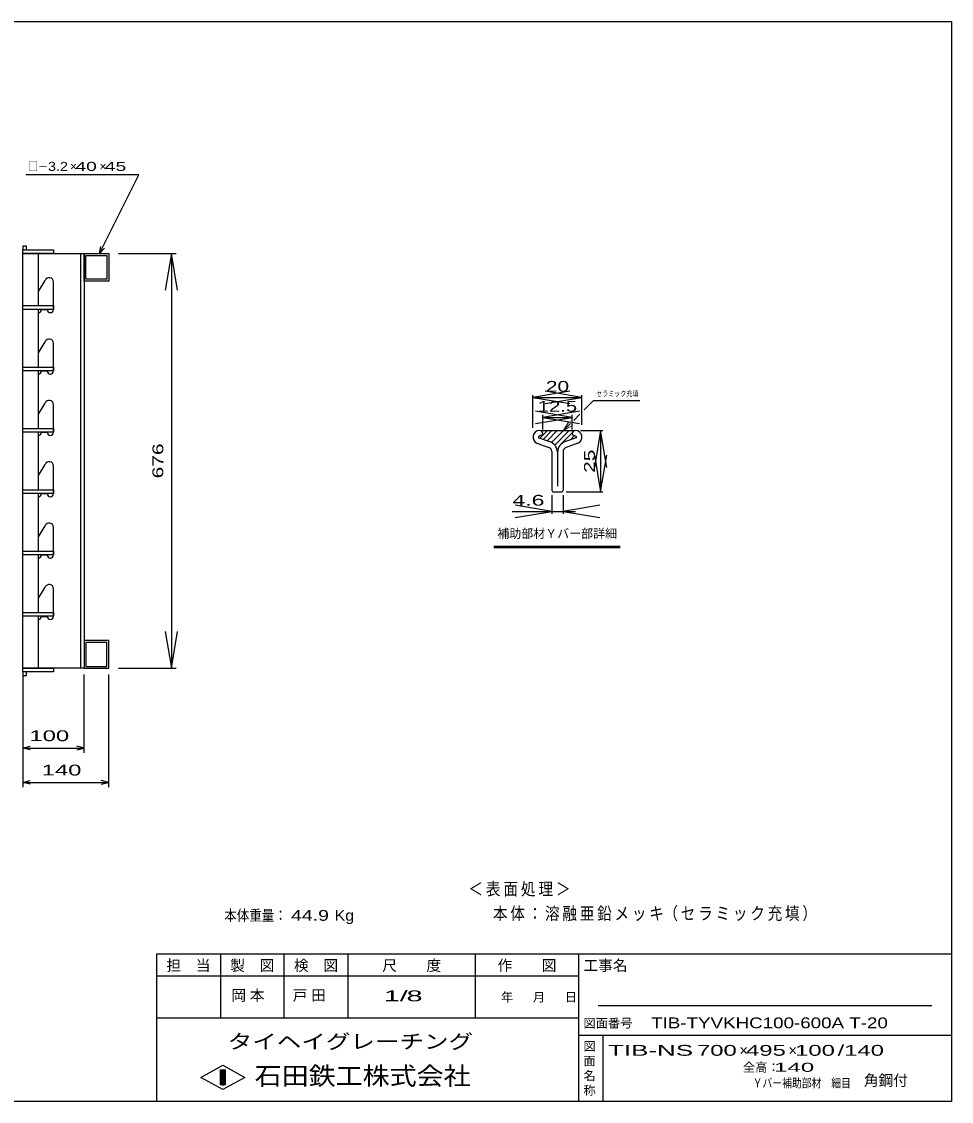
# Model space of a CAD drawing. Units: millimetres at full size, sheet at 1:8, with parts at other scales. Extents: x -1456 to 1389, y -1026 to 839.
# Drawn here: x -127 to 1389, y -921 to 839 of the extents above; entities that cross this region are included whole.
import ezdxf
from ezdxf.enums import TextEntityAlignment as Align

# ---------------------------------------------------------------- set-up
doc = ezdxf.new("R2010")
doc.units = ezdxf.units.MM
doc.header["$LTSCALE"] = 8
for name, color, linetype, lineweight in [('CADPAC_LAYER_0000', 150, 'Continuous', 25), ('CADPAC_LAYER_0016', 3, 'Continuous', 25), ('CADPAC_LAYER_0022', 4, 'Continuous', 25), ('CADPAC_LAYER_0080', 4, 'Continuous', 25), ('CADPAC_LAYER_0082', 4, 'Continuous', 25)]:
    doc.layers.add(name, color=color, linetype=linetype, lineweight=lineweight)
doc.styles.add('ベクトル', font='')
doc.styles.get('ベクトル').set_extended_font_data('ベクトル')

# ---------------------------------------------------------------- blocks, each defined once
blk = doc.blocks.new('open_arrow')
at = {"color": 0, "linetype": 'Continuous', "lineweight": -2}
blk.add_lwpolyline([(7.5, 1.25), (0, 0), (7.5, -1.25)], dxfattribs=at)

msp = doc.modelspace()

# ---------------------------------------------------------------- linework, layer by layer
at = {"layer": 'CADPAC_LAYER_0000'}
for p, q in [((-1379.2, 838.8), (1388.8, 838.8)), ((1388.8, 838.8), (1388.8, -921.2)), ((1388.8, -681.2), (92.8, -681.2)), ((92.8, -681.2), (92.8, -921.2)), ((196.8, -681.2), (196.8, -785.2)), ((300.8, -785.2), (300.8, -681.2)), ((404.8, -681.2), (404.8, -785.2)), ((612.8, -785.2), (612.8, -681.2)), ((780.8, -681.2), (780.8, -921.2)), ((780.8, -717.2), (92.8, -717.2)), ((1356.8, -765.2), (812.8, -765.2)), ((92.8, -785.2), (780.8, -785.2)), ((780.8, -813.2), (1388.8, -813.2)), ((820.8, -921.2), (820.8, -813.2)), ((164.8, -882), (200.8, -862)), ((200.8, -862), (236.8, -882)), ((196.8, -870), (204.8, -870)), ((196.8, -894), (196.8, -870)), ((196.8, -870), (198.4, -870)), ((198.4, -870), (198.4, -894)), ((200, -894), (200, -870)), ((200, -870), (201.6, -870)), ((201.6, -870), (201.6, -894)), ((203.2, -894), (203.2, -870)), ((203.2, -870), (204.8, -870)), ((204.8, -870), (204.8, -894)), ((204.8, -870), (204.8, -894)), ((200.8, -902), (164.8, -882)), ((204.8, -894), (196.8, -894)), ((198.4, -894), (200, -894)), ((236.8, -882), (200.8, -902)), ((201.6, -894), (203.2, -894)), ((1388.8, -921.2), (-1379.2, -921.2))]:
    msp.add_line(p, q, dxfattribs=at)
at = {"layer": 'CADPAC_LAYER_0016'}
for p, q in [((-125.3, 472.8), (-125.3, 466.8)), ((-119.3, 472.8), (-125.3, 472.8)), ((-125.3, 466.8), (-75.3, 466.8)), ((-125.3, 460.8), (-125.3, 466.8)), ((-125.3, 466.8), (-119.3, 466.8)), ((-75.3, 460.8), (-125.3, 460.8)), ((-125.3, 460.8), (-25.3, 460.8)), ((-125.3, -215.2), (-125.3, 460.8)), ((-119.3, 466.8), (-119.3, 472.8)), ((-100.3, 460.8), (-100.3, 375.8)), ((-75.3, 466.8), (-75.3, 460.8)), ((-31.3, 460.8), (-31.3, -215.2)), ((-25.3, 460.8), (-25.3, -215.2)), ((-25.3, 460.8), (14.7, 460.8)), ((-25.3, 415.8), (-25.3, 460.8)), ((-22.3, 457.8), (11.7, 457.8)), ((-22.3, 418.8), (-22.3, 457.8)), ((11.7, 457.8), (11.7, 418.8)), ((14.7, 460.8), (14.7, 415.8)), ((-99.8, 398.8), (-88.8, 416.8)), ((-75.222, 369.406), (-75.222, 414.406)), ((14.7, 415.8), (-25.3, 415.8)), ((11.7, 418.8), (-22.3, 418.8)), ((-125.3, 375.8), (-75.3, 375.8)), ((-125.3, 369.8), (-125.3, 375.8)), ((-75.3, 369.8), (-125.3, 369.8)), ((-100.3, 369.8), (-100.3, 275.8)), ((-75.3, 375.8), (-75.3, 369.8)), ((-95.222, 369.406), (-85.222, 369.406)), ((-99.8, 298.8), (-88.8, 316.8)), ((-75.222, 269.406), (-75.222, 314.406)), ((-125.3, 275.8), (-75.3, 275.8)), ((-125.3, 269.8), (-125.3, 275.8)), ((-75.3, 269.8), (-125.3, 269.8)), ((-100.3, 269.8), (-100.3, 175.8)), ((-95.222, 269.406), (-85.222, 269.406)), ((-75.3, 275.8), (-75.3, 269.8)), ((-99.8, 198.8), (-88.8, 216.8)), ((-75.222, 169.406), (-75.222, 214.406)), ((-125.3, 175.8), (-75.3, 175.8)), ((-125.3, 169.8), (-125.3, 175.8)), ((-75.3, 169.8), (-125.3, 169.8)), ((-100.3, 169.8), (-100.3, 75.8)), ((-95.222, 169.406), (-85.222, 169.406)), ((-75.3, 175.8), (-75.3, 169.8)), ((-99.8, 98.8), (-88.8, 116.8)), ((-75.222, 69.406), (-75.222, 114.406)), ((-125.3, 75.8), (-75.3, 75.8)), ((-125.3, 69.8), (-125.3, 75.8)), ((-75.3, 75.8), (-75.3, 69.8)), ((-75.3, 69.8), (-125.3, 69.8)), ((-100.3, 69.8), (-100.3, -24.2)), ((-95.222, 69.406), (-85.222, 69.406)), ((-99.8, -1.2), (-88.8, 16.8)), ((-75.222, -30.594), (-75.222, 14.406)), ((-125.3, -24.2), (-75.3, -24.2)), ((-125.3, -30.2), (-125.3, -24.2)), ((-75.3, -30.2), (-125.3, -30.2)), ((-100.3, -30.2), (-100.3, -124.2)), ((-95.222, -30.594), (-85.222, -30.594)), ((-75.3, -24.2), (-75.3, -30.2)), ((-99.8, -101.2), (-88.8, -83.2)), ((-75.222, -130.594), (-75.222, -85.594)), ((-125.3, -124.2), (-75.3, -124.2)), ((-125.3, -130.2), (-125.3, -124.2)), ((-75.3, -130.2), (-125.3, -130.2)), ((-100.3, -130.2), (-100.3, -215.2)), ((-95.222, -130.594), (-85.222, -130.594)), ((-75.3, -124.2), (-75.3, -130.2)), ((14.7, -170.2), (-25.3, -170.2)), ((-25.3, -170.2), (-25.3, -215.2)), ((11.7, -173.2), (-22.3, -173.2)), ((-22.3, -173.2), (-22.3, -212.2)), ((11.7, -212.2), (11.7, -173.2)), ((14.7, -215.2), (14.7, -170.2)), ((-125.3, -215.2), (-75.3, -215.2)), ((-125.3, -221.2), (-125.3, -215.2)), ((-25.3, -215.2), (-125.3, -215.2)), ((-75.3, -221.2), (-125.3, -221.2)), ((-125.3, -221.2), (-125.3, -227.2)), ((-119.3, -221.2), (-125.3, -221.2)), ((-125.3, -227.2), (-119.3, -227.2)), ((-119.3, -227.2), (-119.3, -221.2)), ((-75.3, -215.2), (-75.3, -221.2)), ((-25.3, -215.2), (14.7, -215.2)), ((-22.3, -212.2), (11.7, -212.2))]:
    msp.add_line(p, q, dxfattribs=at)
for centre, radius, start, end in [((-82.222, 414.406), 7, 0, 160), ((-100.222, 369.406), 5, 270, 0), ((-80.222, 369.406), 5, 180, 0), ((-82.222, 314.406), 7, 0, 160), ((-100.222, 269.406), 5, 270, 0), ((-80.222, 269.406), 5, 180, 0), ((-82.222, 214.406), 7, 0, 160), ((-100.222, 169.406), 5, 270, 0), ((-80.222, 169.406), 5, 180, 0), ((-82.222, 114.406), 7, 0, 160), ((-100.222, 69.406), 5, 270, 0), ((-80.222, 69.406), 5, 180, 0), ((-82.222, 14.406), 7, 0, 160), ((-100.222, -30.594), 5, 270, 0), ((-80.222, -30.594), 5, 180, 0), ((-82.222, -85.594), 7, 0, 160), ((-100.222, -130.594), 5, 270, 0), ((-80.222, -130.594), 5, 180, 0)]:
    msp.add_arc(centre, radius, start, end, dxfattribs=at)
at = {"layer": 'CADPAC_LAYER_0022'}
for p, q in [((63.7, 588.8), (-120.3, 588.8)), ((-0.3, 460.8), (63.7, 588.8)), ((-0.3, 460.8), (2.1, 472.48)), ((-0.3, 460.8), (7.7, 469.6)), ((30.7, 460.8), (124.969, 460.8)), ((116.969, 460.8), (116.969, -215.2)), ((-125.3, -225.2), (-125.3, -353.2)), ((-125.3, -225.2), (-125.3, -409.2)), ((-25.3, -353.2), (-25.3, -225.2)), ((14.7, -409.2), (14.7, -225.2)), ((30.7, -215.2), (124.969, -215.2)), ((-125.3, -345.2), (-113.3, -342)), ((-113.3, -348.4), (-125.3, -345.2)), ((-125.3, -345.2), (-25.3, -345.2)), ((-25.3, -345.2), (-37.3, -342)), ((-37.3, -348.4), (-25.3, -345.2)), ((-125.3, -401.2), (-113.3, -398)), ((-113.3, -404.4), (-125.3, -401.2)), ((-125.3, -401.2), (14.7, -401.2)), ((14.7, -401.2), (2.7, -398)), ((2.7, -404.4), (14.7, -401.2))]:
    msp.add_line(p, q, dxfattribs=at)
at = {"layer": 'CADPAC_LAYER_0080'}
for p, q in [((706.455, 176.689), (706.455, 230.17)), ((786.463, 181.374), (786.463, 230.17)), ((706.455, 226.17), (786.463, 226.17)), ((790.143, 206.008), (805.403, 221.268)), ((805.403, 221.268), (880.603, 221.268)), ((722.383, 173.821), (722.383, 197.667)), ((722.383, 193.667), (770.543, 193.667)), ((770.543, 173.821), (770.543, 197.667)), ((772.902, 188.767), (782.861, 198.727)), ((756.25, 172.115), (767.762, 183.627)), ((783.884, 172.252), (820.701, 172.252)), ((816.701, 172.252), (816.701, 72.221)), ((760.863, 72.221), (820.701, 72.221)), ((737.263, 67.021), (737.263, 36.505)), ((755.663, 67.021), (755.663, 36.505)), ((672.618, 40.505), (775.663, 40.505))]:
    msp.add_line(p, q, dxfattribs=at)
at = {"layer": 'CADPAC_LAYER_0080', "lineweight": 13}
for p, q in [((764.25, 185.972), (756.25, 172.115)), ((756.25, 172.115), (770.107, 180.115))]:
    msp.add_line(p, q, dxfattribs=at)
at = {"layer": 'CADPAC_LAYER_0080', "color": 3}
for p, q in [((716.002, 160.226), (733.268, 154.152)), ((722.383, 165.821), (716.641, 163.021)), ((722.383, 166.726), (722.383, 165.821)), ((776.924, 160.226), (759.658, 154.152)), ((770.543, 166.726), (770.543, 165.821)), ((770.543, 165.821), (776.285, 163.021)), ((712.989, 151.533), (732.457, 144.698)), ((779.937, 151.533), (760.469, 144.698)), ((737.263, 137.907), (737.263, 75.021)), ((746.463, 137.704), (746.463, 81.421)), ((755.663, 137.907), (755.663, 75.021)), ((740.063, 72.221), (752.863, 72.221))]:
    msp.add_line(p, q, dxfattribs=at)
at = {"layer": 'CADPAC_LAYER_0080', "color": 2}
for p, q in [((730.442, 172.115), (717.889, 159.562)), ((718.823, 172.115), (775.004, 172.115)), ((737.51, 172.115), (723.117, 157.723)), ((746.184, 172.115), (729.534, 155.465)), ((756.25, 172.115), (736.827, 152.692)), ((765.567, 172.115), (742.001, 148.55)), ((771.109, 168.984), (751.967, 149.841)), ((774.484, 163.899), (767.494, 156.908))]:
    msp.add_line(p, q, dxfattribs=at)
at = {"layer": 'CADPAC_LAYER_0080', "color": 3}
for centre, radius, start, end in [((717.264, 161.451), 10.8, 90.98376, 246.6845), ((717.293, 161.401), 1.746, 111.91371, 222.3257), ((716.592, 166.474), 5.796, 2.49733, 85.54684), ((776.334, 166.474), 5.796, 94.45316, 177.50267), ((775.663, 161.451), 10.8, 293.3155, 89.01624), ((775.633, 161.401), 1.746, 317.6743, 68.08629), ((730.063, 137.907), 7.2, 0, 70.57922), ((728.103, 136.492), 18.4, 3.77866, 73.69731), ((764.823, 136.492), 18.4, 106.30269, 176.22134), ((762.863, 137.907), 7.2, 109.42078, 180), ((740.063, 75.021), 2.8, 180, 270), ((752.863, 75.021), 2.8, 270, 0)]:
    msp.add_arc(centre, radius, start, end, dxfattribs=at)
at = {"layer": 'CADPAC_LAYER_0082'}
for p, q in [((642.539, -16.138), (848.946, -16.138)), ((642.539, -18.138), (848.946, -18.138))]:
    msp.add_line(p, q, dxfattribs=at)

# ---------------------------------------------------------------- block references
at = {"layer": 'CADPAC_LAYER_0022', "xscale": 8, "yscale": 8}
for p, rotation in [((116.969, 460.8), 270), ((116.969, -215.2), 90)]:
    msp.add_blockref('open_arrow', p, dxfattribs=dict(at, rotation=rotation))
at = {"layer": 'CADPAC_LAYER_0080', "xscale": 8, "yscale": 8}
for p in [(706.455, 226.17), (722.383, 193.667), (755.663, 40.505)]:
    msp.add_blockref('open_arrow', p, dxfattribs=at)
for p, rotation in [((786.463, 226.17), 180), ((770.543, 193.667), 180), ((816.701, 172.252), 270), ((816.701, 72.221), 90), ((737.263, 40.505), 180)]:
    msp.add_blockref('open_arrow', p, dxfattribs=dict(at, rotation=rotation))

# ---------------------------------------------------------------- texts
at = {"layer": 'CADPAC_LAYER_0000', "style": 'ベクトル'}
for s, height, p in [('担\u3000当', 17.6, (108.8, -699.6)), ('製\u3000図', 17.6, (212.8, -699.6)), ('検\u3000図', 17.6, (316.8, -699.6)), ('尺\u3000\u3000度', 17.6, (460.8, -699.6)), ('作\u3000\u3000図', 17.6, (648.8, -699.6)), ('工事名', 17.6, (788.8, -699.6)), ('年', 14.66, (654.4, -751.2)), ('月', 14.66, (706.4, -751.2)), ('日', 14.66, (758.4, -751.2)), ('図面番号', 14.66, (788.8, -793.6)), ('図', 14.66, (788.8, -831.2)), ('面', 14.66, (788.8, -855.2)), ('名', 14.66, (788.8, -879.2)), ('称', 14.66, (788.8, -903.2))]:
    msp.add_text(s, height=height, dxfattribs=at).set_placement(p, align=Align.MIDDLE_LEFT)
at = {"layer": 'CADPAC_LAYER_0000', "color": 222, "style": 'ベクトル'}
for s, height, width, p in [('タイヘイグレーチング', 23.46, 1.25, (208.8, -823.6)), ('石田鉄工株式会社', 29.33, 1.1, (252.8, -879.6))]:
    msp.add_text(s, height=height, dxfattribs=dict(at, width=width)).set_placement(p, align=Align.MIDDLE_LEFT)
at = {"layer": 'CADPAC_LAYER_0016', "color": 2, "style": 'ベクトル'}
msp.add_text('角鋼付', height=17.6, dxfattribs=at).set_placement((1245.901, -878.09), align=Align.TOP_LEFT)
at = {"layer": 'CADPAC_LAYER_0022', "color": 2, "style": 'ベクトル'}
for s, height, width, p in [('□－', 14.66, 0.8, (-116.3, 602.8)), ('3.2', 14.66, 1.2, (-84.3, 602.8)), (' 40 ', 14.66, 1.6, (-48.3, 602.8)), (' 45 ', 14.66, 1.6, (-0.3, 602.8)), (' 100 ', 17.6, 1.65, (-125.3, -325.2)), (' 140 ', 17.6, 1.65, (-105.3, -381.2)), ('本体重量：', 17.6, 0.85, (203.2, -618)), (' 44.9', 17.6, 1.35, (303.2, -618)), ('Kg', 17.6, 1.1, (383.2, -618)), ('1/', 17.6, 2, (463.2, -749.2)), (' 8 ', 17.6, 2, (487.2, -749.2)), ('TIB-TYVKHC100-600A T-20', 17.6, 1.3, (899.2, -793.2)), ('TIB-NS ', 17.6, 1.8, (828.8, -838)), (' 700 ', 17.6, 1.65, (963.2, -838)), (' 495 ', 17.6, 1.65, (1043.2, -838)), (' 100 ', 17.6, 1.65, (1123.2, -838)), ('/', 17.6, 1.65, (1203.2, -838)), (' 140 ', 17.6, 1.65, (1203.2, -838)), (' 140 ', 14.66, 2, (1088.8, -865.6)), ('\u3000Ｙバー補助部材', 14.66, 0.8, (1048.8, -891.2)), ('\u3000細目', 14.66, 0.8, (1176.8, -891.2))]:
    msp.add_text(s, height=height, dxfattribs=dict(at, width=width)).set_placement(p, align=Align.MIDDLE_LEFT)
for s, height, p in [('×', 14.66, (-48.3, 602.8)), ('×', 14.66, (-0.3, 602.8)), ('×', 17.6, (1043.2, -838)), ('×', 17.6, (1123.2, -838)), ('全高：', 14.66, (1048.8, -865.6))]:
    msp.add_text(s, height=height, dxfattribs=at).set_placement(p, align=Align.MIDDLE_LEFT)
at = {"layer": 'CADPAC_LAYER_0022', "style": 'ベクトル', "width": 1.45}
msp.add_text('676', height=17.6, rotation=90, dxfattribs=at).set_placement((108.969, 122.8), align=Align.BOTTOM_CENTER)
at = {"layer": 'CADPAC_LAYER_0022', "color": 2, "attachment_point": 4, "style": 'ベクトル'}
for s, insert, char_height in [('\\T1.2;\\W0.85;＜表面処理＞', (601.2, -576), 20.53), ('\\T1.19;\\W0.85;本体：溶融亜鉛メッキ', (641.2, -616), 20.53), ('\\T1.19;\\W0.85;（セラミック充填）', (919.2, -616), 20.53), ('\\T1.25;岡本\u3000', (214.8, -749.2), 17.6), ('\\T1.25;戸田\u3000', (314.8, -749.2), 17.6)]:
    msp.add_mtext(s, dxfattribs=dict(at, insert=insert, char_height=char_height))
at = {"layer": 'CADPAC_LAYER_0080', "style": 'ベクトル'}
for s, width, p in [('20', 1.45, (746.459, 230.17)), ('12.5', 1.4, (746.463, 197.667))]:
    msp.add_text(s, height=17.6, dxfattribs=dict(at, width=width)).set_placement(p, align=Align.BOTTOM_CENTER)
at = {"layer": 'CADPAC_LAYER_0080', "color": 2, "style": 'ベクトル', "width": 0.8}
msp.add_text('セラミック充填', height=8.798, dxfattribs=at).set_placement((809.403, 225.268), align=Align.BOTTOM_LEFT)
at = {"layer": 'CADPAC_LAYER_0080', "style": 'ベクトル', "width": 1.45}
msp.add_text('25', height=17.6, rotation=90, dxfattribs=at).set_placement((812.701, 122.237), align=Align.BOTTOM_CENTER)
at = {"layer": 'CADPAC_LAYER_0080', "style": 'ベクトル', "width": 1.6}
msp.add_text('4.6', height=17.6, dxfattribs=at).set_placement((725.263, 44.505), align=Align.BOTTOM_RIGHT)
at = {"layer": 'CADPAC_LAYER_0082', "color": 2, "style": 'ベクトル'}
msp.add_text('補助部材Ｙバー部詳細', height=14.31, dxfattribs=at).set_placement((648.391, 4.326), align=Align.MIDDLE_LEFT)

doc.saveas('drawing.dxf')
